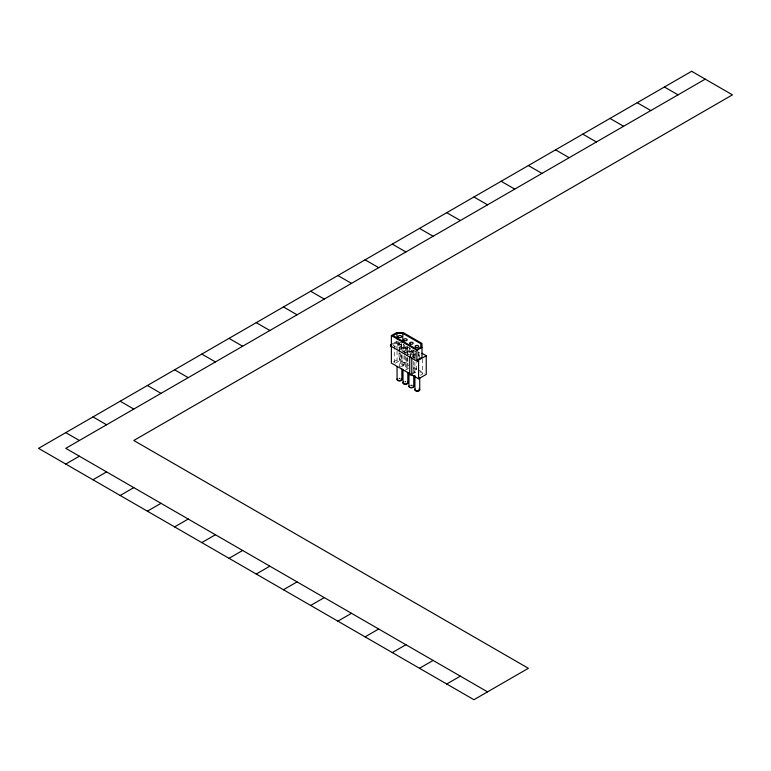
<?xml version="1.0" encoding="UTF-8"?>
<svg xmlns="http://www.w3.org/2000/svg" width="771" height="771" viewBox="0 0 771 771"><rect width="100%" height="100%" fill="white"/><g stroke="black" fill="none" stroke-linecap="round" stroke-linejoin="round"><path stroke-width="0.58" stroke-dasharray="3.85 2.89" d="M393.364 343.297L397.142 341.119M393.422 344.242L396.487 342.478L402.154 342.478M401.691 345.427A1.802 1.041 0 0 0 398.983 344.521A1.802 1.041 0 0 0 398.983 346.324A1.802 1.041 0 0 0 401.691 345.427L401.691 343.211L396.978 343.172L393.085 345.427L396.188 347.22M399.455 349.109L404.563 346.16M400.313 349.6L405.411 346.651L407.117 346.651L407.117 356.077M405.411 352.54L410.509 349.6M406.259 353.031L411.367 350.092L413.063 350.092L413.063 357.156M393.297 361.994L399.031 358.679L409.112 364.5M395.378 363.247L399.455 360.886L401.161 360.886L404.563 362.852M412.389 355.392L415.444 353.619M412.215 356.472L415.28 354.708M401.334 366.688L405.411 364.326L408.813 365.309M408.476 368.451L405.411 370.215L405.411 356.077M411.367 373.656L416.465 370.706L416.465 362.457M412.215 374.147L417.313 371.198M420.378 375.323L422.421 374.147L422.421 359.026M417.786 351.836L419.79 352.993M407.965 347.143L410.509 348.617L410.509 355.682M413.911 350.583L415.617 351.566M402.346 350.776L410.683 355.585M413.237 357.06L415.28 358.236M413.14 366.823L417.178 369.155M418.181 369.733L424.233 373.231M413.063 367.767L416.465 369.723M419.867 371.689L422.421 373.164M419.019 353.523L419.019 357.06M418.692 351.933L418.692 355.248M415.087 350.824L415.087 355.248M414.914 356.472L414.914 361.242M414.914 362.437L414.914 374.359M413.767 353.031A2.409 1.388 0 0 1 410.162 354.236A2.409 1.388 0 0 1 410.162 351.836A2.409 1.388 0 0 1 413.767 353.031L413.767 360.192M413.767 361.377L413.767 374.494M413.169 349.841L413.169 352.048A1.802 1.041 0 0 1 410.461 352.954A1.802 1.041 0 0 1 410.461 351.152A1.802 1.041 0 0 1 413.169 352.048M411.367 350.092L411.367 355.98M409.565 347.634L409.565 352.048M407.82 349.6A2.409 1.388 0 0 1 404.206 350.805A2.409 1.388 0 0 1 404.206 348.396A2.409 1.388 0 0 1 407.82 349.6L407.82 356.751M407.82 357.946L407.82 371.063M407.213 346.41L407.213 348.617A1.802 1.041 0 0 1 404.505 349.514A1.802 1.041 0 0 1 404.505 347.711A1.802 1.041 0 0 1 407.213 348.617M407.117 357.252L407.117 364.326M406.259 357.744L406.259 370.706M405.411 346.651L405.411 354.901M404.563 354.602L404.563 345.177L401.161 343.211L401.161 350.285M404.563 355.585L404.563 363.835L399.455 366.784L399.455 352.646M403.609 344.194L403.609 348.617M403.002 349.6L403.002 354.371M403.002 355.556L403.002 368.673M401.864 346.16A2.409 1.388 0 0 1 398.26 347.364A2.409 1.388 0 0 1 398.26 344.955A2.409 1.388 0 0 1 401.864 346.16L401.864 349.735M401.864 354.506L401.864 367.622M401.161 354.997L401.161 360.886M400.313 353.137L400.313 367.275M399.455 351.46L399.455 343.211L394.357 346.16L394.357 363.835M399.031 342.353L399.031 351.682M399.031 352.848L399.031 358.679M398.077 341.004L398.077 345.427M397.055 346.16L397.055 349.735M397.055 350.93L397.055 364.047M396.978 340.994L396.978 343.172M398.993 378.542A1.802 1.041 0 0 1 399.927 378.542M419.395 357.166A2.409 1.388 0 0 1 419.019 357.455M415.232 357.166A2.409 1.388 0 0 1 415.232 355.778M418.518 355.267A2.409 1.388 0 0 1 419.723 356.472M418.171 354.506A1.802 1.041 0 0 1 418.171 355.98M415.328 355.768A1.802 1.041 0 0 1 415.328 354.727M410.741 385.076A2.409 1.388 0 0 1 412.562 385.221M410.461 385.519A1.802 1.041 0 0 1 412.263 385.519M398.838 378.204A2.409 1.388 0 0 1 400.082 378.204M404.785 381.645A2.409 1.388 0 0 1 406.038 381.645M404.948 381.973A1.802 1.041 0 0 1 405.874 381.973"/><path stroke-width="1.16" d="M705.234 79.143L65.766 448.346L487.542 691.857M65.766 464.055L79.365 456.201M92.973 479.764L106.581 471.91M391.379 335.607L396.487 332.658L403.281 332.658L421.997 343.461L421.997 357.204L416.889 360.153L416.889 350.333L391.379 335.607L391.379 363.102L410.085 373.896M396.978 333.351L393.085 335.607L416.889 349.35L420.793 347.104L420.793 343.75L402.79 333.351L396.978 333.351L396.978 338.806M120.189 495.474L133.788 487.619M409.777 374.214A1.205 0.694 0 0 0 410.336 374.995A1.205 0.694 0 0 0 411.791 374.879L418.595 378.812L418.595 361.136L417.737 361.628L390.531 345.919L390.531 344.936L392.42 343.847M390.531 345.919L391.379 345.427L390.531 344.936M416.889 350.333L421.997 347.384M147.396 511.183L161.004 503.328M416.889 360.153L417.737 360.645L426.247 355.739L426.247 374.388L418.595 378.812M174.612 526.892L188.211 519.037M201.819 542.601L215.427 534.746M229.035 558.32L242.634 550.465M256.242 574.029L269.85 566.174M283.458 589.738L297.066 581.883M310.665 605.447L324.273 597.592M337.881 621.156L351.489 613.302M365.088 636.865L378.696 629.011M392.304 652.584L405.912 644.72M419.511 668.293L433.119 660.439M446.727 684.002L460.335 676.148M664.419 86.998L678.027 94.852M637.212 102.707L650.811 110.561M609.996 118.416L623.604 126.28M582.789 134.135L596.388 141.989M555.573 149.844L569.181 157.698M528.366 165.553L541.965 173.408M501.15 181.262L514.758 189.117M473.934 196.971L487.542 204.826M446.727 212.68L460.335 220.535M419.511 228.399L433.119 236.254M392.304 244.108L405.912 251.963M365.088 259.817L378.696 267.672M337.881 275.526L351.489 283.381M421.997 353.282L426.247 355.739M310.665 291.236L324.273 299.09M283.458 306.945L297.066 314.799M256.242 322.654L269.85 330.508M229.035 338.373L242.634 346.227M201.819 354.082L215.427 361.936M174.612 369.791L188.211 377.645M147.396 385.5L161.004 393.355M120.189 401.209L133.788 409.064M92.973 416.918L106.581 424.773M65.766 432.627L79.365 440.492M419.723 377.935L419.723 389.856M417.737 360.645L417.737 361.628M414.914 375.544L414.914 389.856M413.767 375.689L413.767 386.416M411.791 357.204L411.791 374.879M409.738 356.713L409.738 374.388M408.958 373.309L408.958 386.416M407.82 372.248L407.82 382.985M403.002 369.868L403.002 382.985M402.79 333.351L402.79 342.083M401.864 368.817L401.864 379.544M397.055 366.427L397.055 379.544M401.199 379.814A1.802 1.041 0 0 1 398.559 380.45M398.183 380.286A1.802 1.041 0 0 1 397.72 379.814M413.69 386.059A2.409 1.388 0 0 1 411.367 387.813A2.409 1.388 0 0 1 409.044 386.059M411.251 357.387A1.205 0.694 0 0 1 409.777 356.539M419.019 388.873A2.409 1.388 0 0 1 419.164 390.752A2.409 1.388 0 0 1 415.935 390.993A2.409 1.388 0 0 1 415.232 389.162M401.161 378.561A2.409 1.388 0 0 1 401.305 380.44A2.409 1.388 0 0 1 398.077 380.681A2.409 1.388 0 0 1 397.373 378.85M407.493 382.291A2.409 1.388 0 0 1 406.789 384.122A2.409 1.388 0 0 1 403.57 383.871A2.409 1.388 0 0 1 403.715 382.002M413.102 386.685A1.802 1.041 0 0 1 412.928 386.936M411.83 387.428A1.802 1.041 0 0 1 410.895 387.428M409.806 386.936A1.802 1.041 0 0 1 409.623 386.685M419.058 389.586A1.802 1.041 0 0 1 419.058 390.126M418.595 390.589A1.802 1.041 0 0 1 416.629 390.82A1.802 1.041 0 0 1 415.511 389.856M406.972 383.505A1.802 1.041 0 0 1 403.85 383.505M691.635 71.289L38.55 448.346L473.934 699.711L528.366 668.293L133.788 440.492L732.45 94.852L691.635 71.289M410.461 344.117A1.802 1.041 0 0 0 413.169 343.211A1.802 1.041 0 0 0 410.461 342.314A1.802 1.041 0 0 0 410.461 344.117M398.983 337.486A1.802 1.041 0 0 0 401.691 336.59A1.802 1.041 0 0 0 398.983 335.684A1.802 1.041 0 0 0 398.983 337.486M404.505 340.676A1.802 1.041 0 0 0 407.213 339.78A1.802 1.041 0 0 0 404.505 338.874A1.802 1.041 0 0 0 404.505 340.676M415.993 347.307A1.802 1.041 0 0 0 418.692 346.41A1.802 1.041 0 0 0 415.993 345.504A1.802 1.041 0 0 0 415.993 347.307"/></g></svg>
